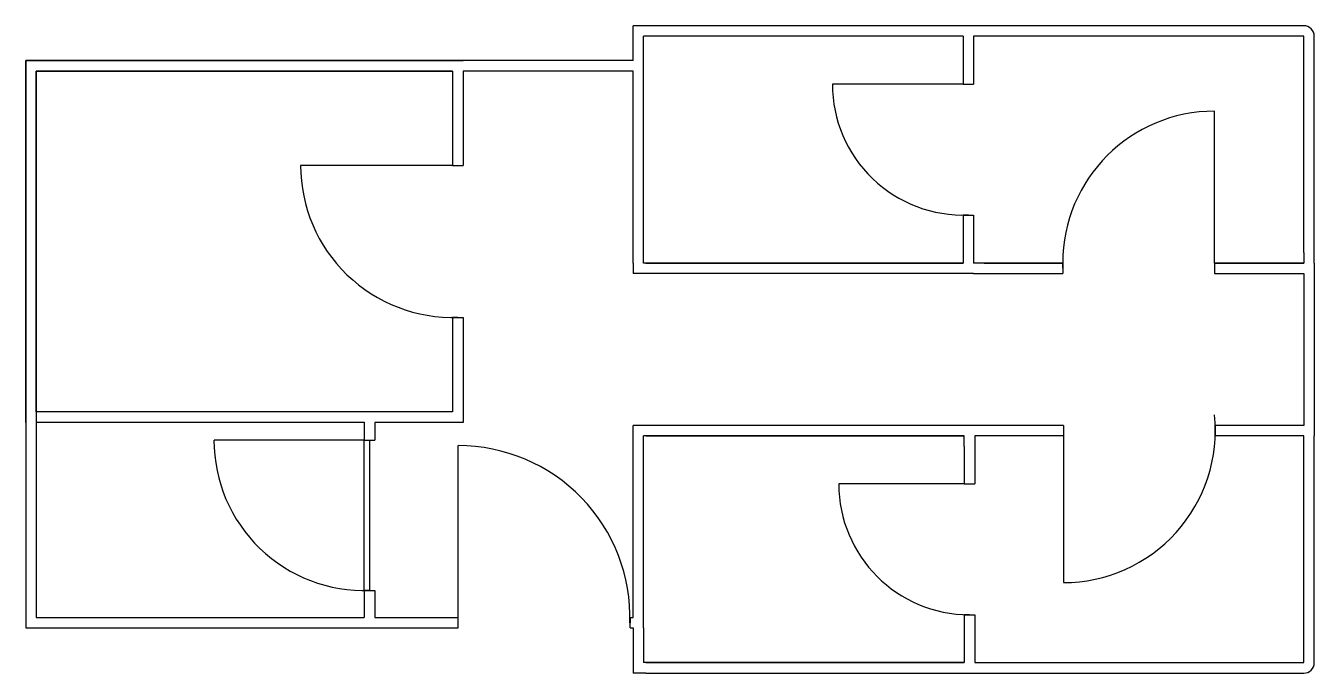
# Model space of a CAD drawing. Header units: millimetres. Extents: x 1732.8 to 1745, y 2347.8 to 2354.
import ezdxf

# ---------------------------------------------------------------- set-up
doc = ezdxf.new("R2010")
doc.units = ezdxf.units.MM

msp = doc.modelspace()

# ---------------------------------------------------------------- linework, layer by layer
for p, q in [((1738.675, 2353.978), (1738.575, 2353.978)), ((1738.575, 2353.878), (1738.575, 2353.978)), ((1741.805, 2353.978), (1738.675, 2353.978)), ((1738.575, 2353.647), (1738.575, 2353.878)), ((1741.705, 2353.878), (1738.675, 2353.878)), ((1738.675, 2353.647), (1738.675, 2353.878)), ((1736.962, 2353.547), (1736.962, 2352.652)), ((1741.705, 2353.423), (1740.465, 2353.423)), ((1741.705, 2353.423), (1741.805, 2353.423)), ((1744.09, 2351.728), (1744.09, 2353.168)), ((1736.862, 2352.652), (1735.422, 2352.652)), ((1736.862, 2352.652), (1736.962, 2352.652)), ((1741.705, 2352.183), (1741.805, 2352.183)), ((1741.705, 2352.183), (1741.705, 2351.728)), ((1744.936, 2351.828), (1744.936, 2351.728)), ((1738.575, 2351.728), (1738.575, 2351.628)), ((1738.696, 2351.628), (1738.575, 2351.628)), ((1741.705, 2351.728), (1738.675, 2351.728)), ((1738.696, 2351.728), (1741.705, 2351.728)), ((1741.905, 2351.728), (1741.805, 2351.728)), ((1741.805, 2351.628), (1742.65, 2351.628)), ((1741.905, 2351.728), (1742.65, 2351.728)), ((1742.65, 2351.728), (1741.905, 2351.728)), ((1742.65, 2351.728), (1742.65, 2351.628)), ((1744.936, 2351.728), (1744.09, 2351.728)), ((1744.09, 2351.728), (1744.936, 2351.728)), ((1744.09, 2351.728), (1744.09, 2351.628)), ((1744.09, 2351.628), (1744.936, 2351.628)), ((1744.936, 2351.628), (1744.936, 2350.188)), ((1745.036, 2351.728), (1745.036, 2350.088)), ((1736.862, 2351.212), (1736.962, 2351.212)), ((1736.962, 2351.212), (1736.962, 2350.216)), ((1736.026, 2350.219), (1736.026, 2350.047)), ((1736.126, 2350.216), (1736.126, 2350.047)), ((1738.696, 2350.188), (1738.575, 2350.188)), ((1738.575, 2350.088), (1738.575, 2350.188)), ((1741.816, 2350.188), (1738.696, 2350.188)), ((1742.656, 2350.188), (1741.816, 2350.188)), ((1742.656, 2350.188), (1742.656, 2350.088)), ((1744.936, 2350.188), (1744.096, 2350.188)), ((1744.096, 2350.188), (1744.096, 2350.088)), ((1736.026, 2350.047), (1734.601, 2350.047)), ((1736.026, 2350.047), (1736.126, 2350.047)), ((1741.716, 2350.088), (1738.675, 2350.088)), ((1741.716, 2350.088), (1738.696, 2350.088)), ((1741.716, 2349.988), (1741.716, 2350.088)), ((1742.656, 2350.088), (1741.816, 2350.088)), ((1742.656, 2350.088), (1741.816, 2350.088)), ((1742.656, 2350.088), (1742.656, 2348.697)), ((1744.936, 2350.088), (1744.096, 2350.088)), ((1744.936, 2350.088), (1744.096, 2350.088)), ((1736.917, 2348.367), (1736.917, 2349.996)), ((1741.716, 2349.633), (1740.526, 2349.633)), ((1741.716, 2349.633), (1741.816, 2349.633)), ((1736.026, 2348.621), (1736.026, 2348.367)), ((1736.026, 2348.621), (1736.126, 2348.621)), ((1736.126, 2348.621), (1736.126, 2348.367)), ((1736.917, 2348.267), (1736.917, 2348.367)), ((1738.546, 2348.267), (1738.546, 2348.367)), ((1741.716, 2348.393), (1741.816, 2348.393)), ((1738.575, 2348.267), (1738.575, 2347.938)), ((1738.675, 2348.267), (1738.675, 2347.938)), ((1741.716, 2348.038), (1741.716, 2347.938)), ((1738.575, 2347.938), (1738.575, 2347.838)), ((1738.696, 2347.838), (1738.575, 2347.838))]:
    msp.add_line(p, q)
for points in [[(1745.036, 2351.728), (1745.036, 2353.878, 0.414214), (1744.936, 2353.978), (1741.805, 2353.978)], [(1738.696, 2347.838), (1744.936, 2347.838, 0.414214), (1745.036, 2347.938), (1745.036, 2350.088)]]:
    msp.add_lwpolyline(points, format="xyb")
for points in [[(1741.705, 2353.878), (1741.705, 2353.423)], [(1744.936, 2351.828), (1744.936, 2353.878), (1741.805, 2353.878)], [(1741.805, 2353.878), (1741.805, 2353.423)], [(1738.575, 2353.647), (1732.815, 2353.647), (1732.815, 2348.267), (1736.917, 2348.267)], [(1732.815, 2350.216), (1732.815, 2353.647), (1736.962, 2353.647)], [(1738.675, 2351.728), (1738.675, 2353.647)], [(1736.862, 2351.212), (1736.862, 2350.316), (1732.915, 2350.316), (1732.915, 2353.547), (1736.862, 2353.547), (1736.862, 2352.652)], [(1736.862, 2353.547), (1732.915, 2353.547), (1732.915, 2348.367), (1736.026, 2348.367)], [(1738.575, 2351.728), (1738.575, 2353.547), (1736.962, 2353.547)], [(1736.962, 2353.547), (1736.962, 2352.652)], [(1741.705, 2353.423), (1741.755, 2353.423)], [(1736.862, 2352.652), (1736.912, 2352.652)], [(1741.755, 2352.184), (1741.755, 2352.183), (1741.705, 2352.183)], [(1741.805, 2352.183), (1741.805, 2351.728)], [(1741.705, 2351.728), (1738.696, 2351.728)], [(1741.805, 2351.628), (1738.696, 2351.628)], [(1742.651, 2351.678), (1742.65, 2351.678), (1742.65, 2351.728)], [(1744.09, 2351.728), (1744.09, 2351.678)], [(1736.962, 2351.212), (1736.962, 2350.216), (1736.126, 2350.216)], [(1736.912, 2351.212), (1736.912, 2351.212), (1736.862, 2351.212)], [(1736.026, 2350.216), (1732.915, 2350.216)], [(1738.546, 2348.367), (1738.575, 2348.367), (1738.575, 2350.088)], [(1738.675, 2348.267), (1738.675, 2350.088)], [(1738.696, 2350.088), (1741.716, 2350.088)], [(1741.816, 2350.088), (1741.816, 2349.633)], [(1741.816, 2347.938), (1744.936, 2347.938), (1744.936, 2350.088)], [(1742.656, 2350.138), (1742.656, 2350.088)], [(1744.096, 2350.088), (1744.096, 2350.138)], [(1741.716, 2349.988), (1741.716, 2349.633)], [(1741.716, 2349.633), (1741.766, 2349.633)], [(1736.126, 2348.367), (1736.917, 2348.367)], [(1736.917, 2348.317), (1736.917, 2348.367)], [(1738.546, 2348.367), (1738.546, 2348.317), (1738.545, 2348.317)], [(1741.766, 2348.393), (1741.716, 2348.393), (1741.716, 2348.394)], [(1741.716, 2348.393), (1741.716, 2348.038)], [(1741.816, 2348.393), (1741.816, 2347.938)], [(1738.546, 2348.267), (1738.575, 2348.267)], [(1741.716, 2347.938), (1738.675, 2347.938)], [(1738.696, 2347.938), (1741.716, 2347.938)]]:
    msp.add_lwpolyline(points)
msp.add_lwpolyline([(1736.026, 2350.047), (1736.076, 2350.047), (1736.076, 2348.621), (1736.026, 2348.621)], close=True)
for centre, radius, start, end in [((1741.705, 2353.423), 1.24, 180, 272.3109), ((1744.09, 2351.728), 1.44, 90, 180), ((1736.862, 2352.652), 1.44, 180, 271.9898), ((1736.026, 2350.047), 1.426, 54.0951, 54.78), ((1742.656, 2350.138), 1.441, 270, 5.9756), ((1736.026, 2350.047), 1.426, 180, 272.0097), ((1736.917, 2348.367), 1.629, 358.2413, 90), ((1741.766, 2349.633), 1.24, 180, 270)]:
    msp.add_arc(centre, radius, start, end)

doc.saveas('drawing.dxf')
